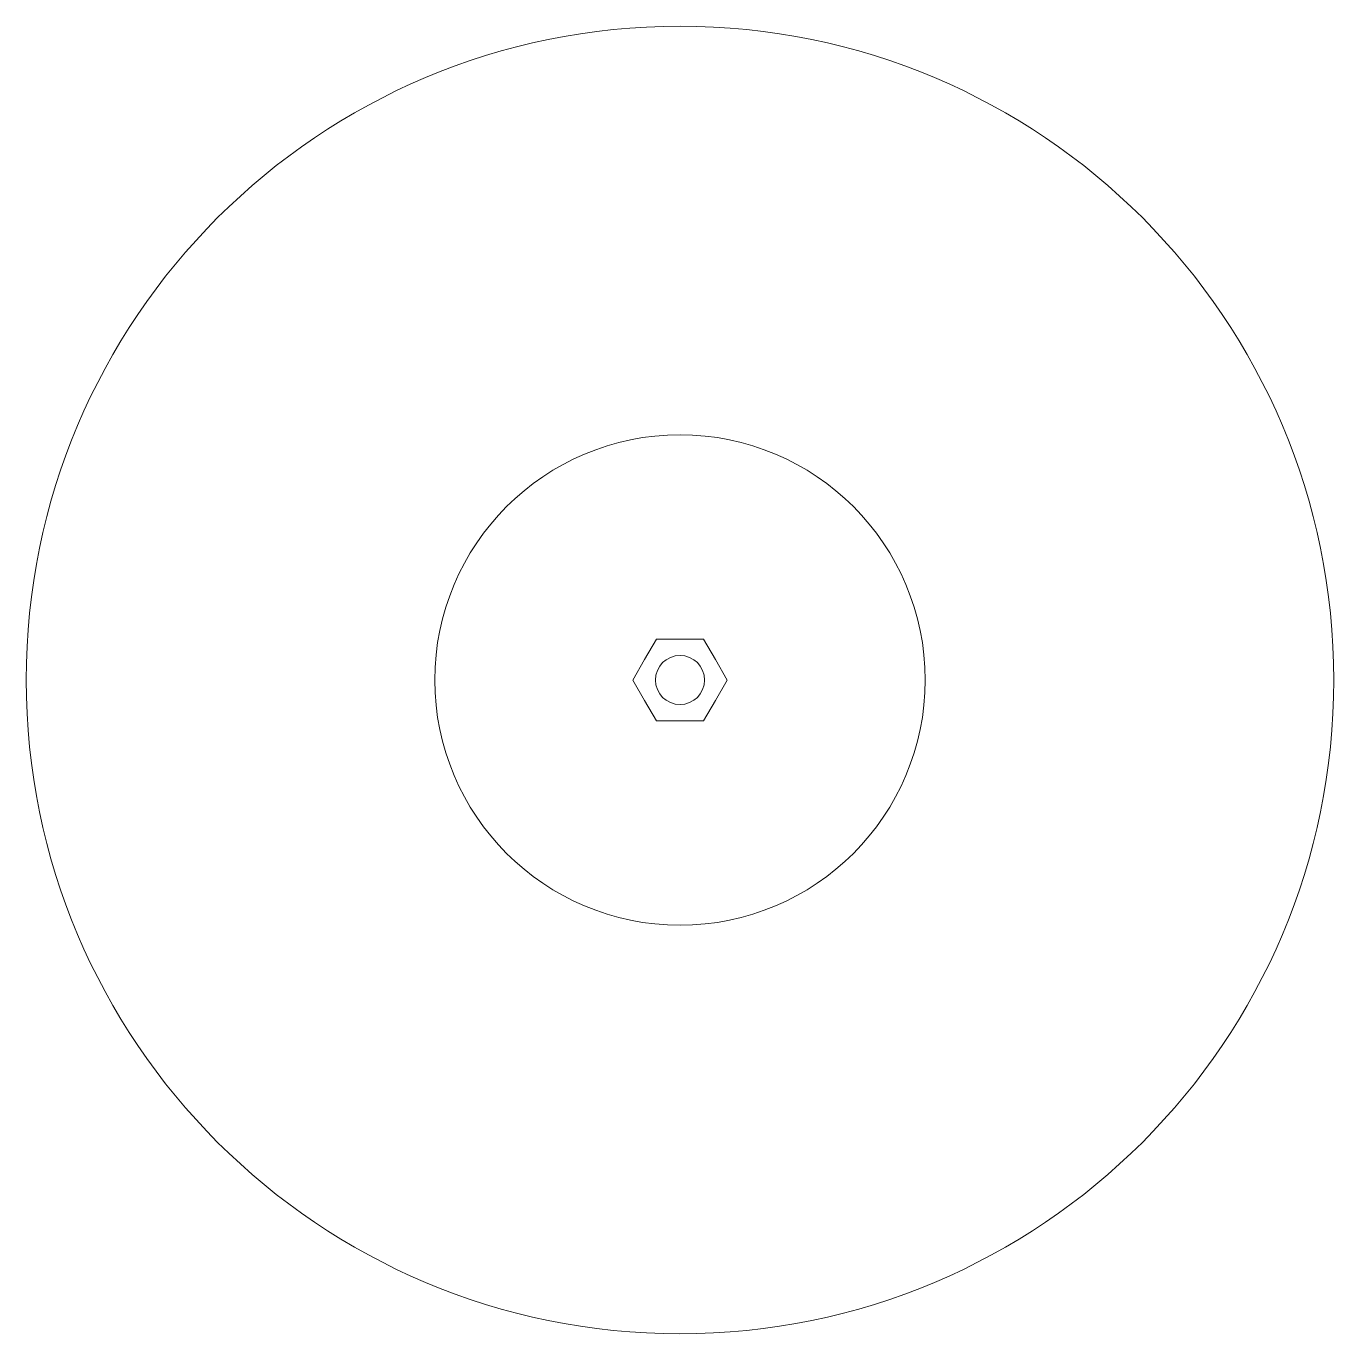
# Model space of a CAD drawing. Header units: millimetres. Extents: x -8 to 8, y -8 to 8.
import ezdxf

# ---------------------------------------------------------------- set-up
doc = ezdxf.new("R2010")
doc.units = ezdxf.units.MM
doc.layers.add('bearing', color=7, linetype='CONTINUOUS', lineweight=0)
doc.layers.add('nut', color=7, linetype='CONTINUOUS', lineweight=0)

msp = doc.modelspace()

# ---------------------------------------------------------------- linework, layer by layer
at = {"layer": 'bearing'}
for radius in [8, 3]:
    msp.add_circle((0, 0), radius, dxfattribs=at)
at = {"layer": 'nut'}
for p, q in [((-0.433, 0.25), (-0.289, 0.5)), ((0, 0.5), (-0.289, 0.5)), ((0, 0.5), (0.289, 0.5)), ((0.433, 0.25), (0.289, 0.5)), ((-0.433, 0.25), (-0.577, 0)), ((0.433, 0.25), (0.577, 0)), ((-0.433, -0.25), (-0.577, 0)), ((0.433, -0.25), (0.577, 0)), ((-0.433, -0.25), (-0.289, -0.5)), ((0.433, -0.25), (0.289, -0.5)), ((0, -0.5), (-0.289, -0.5)), ((0, -0.5), (0.289, -0.5))]:
    msp.add_line(p, q, dxfattribs=at)
msp.add_circle((0, 0), 0.3, dxfattribs=at)

doc.saveas('drawing.dxf')
